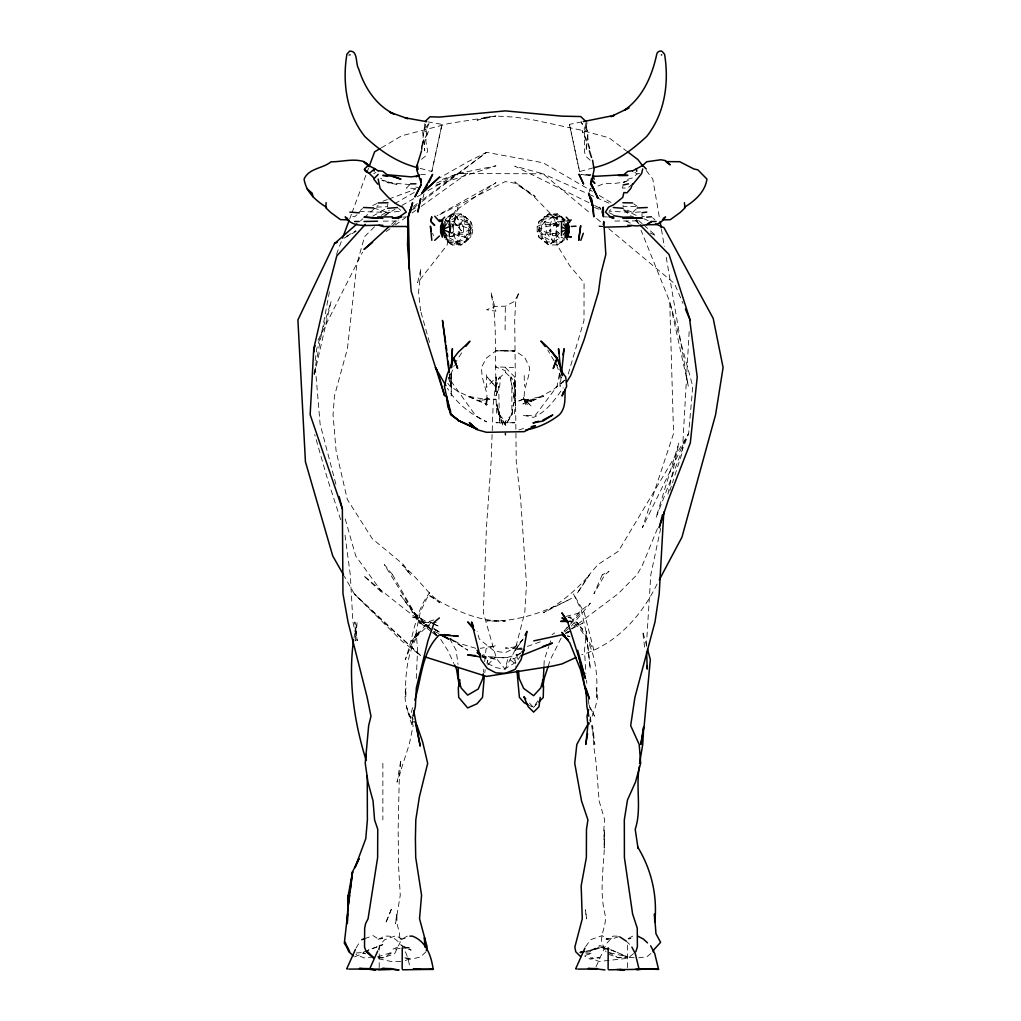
<?xml version="1.0" encoding="UTF-8"?>
<svg xmlns="http://www.w3.org/2000/svg" width="1021" height="1021" viewBox="0 0 1021 1021"><rect width="100%" height="100%" fill="white"/><g stroke="black" fill="none" stroke-linecap="round" stroke-linejoin="round"><path stroke-width="0.75" stroke-dasharray="5 3.75" d="M379.199 967.627L379.263 944.731M627.558 967.627L627.634 944.731M641.992 214.053L641.992 216.771L645.132 216.478M486.519 374.809L486.455 387.482L496.512 376.979L495.542 386.168L496.563 394.157M507.616 659.655L505.089 669.087L514.916 650.517L524.781 612.549L526.491 584.28L520.646 499.473L516.243 461.786L514.699 319.241L515.771 301.591L519.115 292.172L514.712 301.246L505.357 306.223L495.938 306.313L486.519 309.708L495.849 311.239L490.986 292.172L494.1 311.022L495.223 329.86L495.938 391.77L495.938 376.979M505.089 329.86L505.357 306.223M564.626 380.412L552.476 390.264L533.626 400.206L543.823 396.084L533.626 398.216L522.892 403.971L533.626 399.007L524.207 400.372L533.626 400.679L524.207 399.53L533.626 402.261L524.207 398.726L513.563 402.963L511.891 414.666L505.421 425.17L499.295 414.666L496.691 404.239L499.473 414.666L500.252 424.098L496.691 404.239L503.123 426.14L499.307 414.666L498.669 386.397L495.938 395.816L496.691 413.518M451.167 373.839L451.244 395.829L451.32 373.839L450.835 386.397L448.5 377.566L475.735 415.777L486.519 421.839C470.719 414.398 456.527 403.372 447.415 388.274M416.274 678.506L417.563 650.237L416.16 631.399L420.371 611.847L429.637 592.627C414.743 612.409 413.467 637.181 405.299 659.655L417.053 631.399L412.548 642.566L420.078 630.327L411.565 641.201L431.385 622.44L429.981 622.465L436.261 622.312M543.989 665.59L544.27 659.655L548.749 646.612M495.964 387.163L487.183 376.979L495.964 387.163L499.55 376.979L495.351 386.397L493.13 405.248L491.101 461.786L486.417 527.742L483.316 612.549L496.474 658.583L505.089 669.087M689.162 331.57L682.322 452.367L674.115 477.649M421.915 146.118L425.004 122.558M412.637 717.776L412.063 725.625L406.396 706.774L413.148 725.625L409.23 744.462L397.041 782.163L400.896 759.752L399.185 782.163L398.152 829.269L398.611 866.957L400.258 895.226L395.548 923.495L396.875 913.157L396.978 923.495L399.415 932.926L400.155 942.345L394.578 953.869L382.862 957.685L378.153 957.545M514.788 395.74L515.49 386.397L511.215 376.979C516.128 388.452 515.962 401.572 514.316 413.76M387.801 204.06L387.584 206.689L373.444 207.25M561.116 376.979L560.121 386.397L559.597 373.839M411.348 712.53L413.326 704.069M483.482 672.252L483.826 669.112M484.669 661.531L486.085 648.782L495.938 645.604L480.227 648.348M586.986 122.558L585.914 131.99L581.204 122.137L588.198 131.99L586.284 150.814L586.335 141.409L582.072 130.548L587.496 141.409L589.896 149.194M315.157 360.566L316.816 348.416L331.046 301.591L314.085 375.613M484.771 672.75L485.217 669.878M420.193 168.363L431.832 171.554L442.004 124.383L428.156 121.92M442.004 124.383L431.832 171.554M589.564 192.012L590.176 188.387L593.699 187.596M450.223 373.763L449.38 378.421L454.294 365.276M313.945 373.98L329.451 291.725M559.278 374.337L557.007 386.397L535.004 415.777L523.084 415.292L533.626 417.359C546.873 411.731 555.296 399.096 563.235 387.75M353.879 638.342L357.12 621.968L355.678 640.818L354.9 621.968L357.222 640.818L352.909 621.968L350.305 574.861L344.575 531.877M660.715 528.291L650.798 574.861L646.382 645.527M667.976 494.151L678.876 442.935L656.005 517.813L688.639 433.517L692.774 386.397L669.725 301.591L641.035 230.21M622.912 186.013L622.427 188.106L627.864 187.979L631.425 184.852M422.988 197.934L423.97 193.926M422.196 145.735L423.345 141.409L428.692 130.586L424.557 141.409L424.71 150.814L422.63 131.99L429.662 122.265L425.093 131.99L424.162 124.128M444.033 223.969L444.811 221.225M447.696 241.977L460.969 244.938L468.026 239.016L470.719 229.444L470.847 221.685L465.525 216.899L460.969 213.938L452.252 213.938L447.696 216.899L445.194 219.86L448.002 221.685L456.808 216.899L465.525 216.899L468.345 224.646L468.345 234.23L465.525 241.977L460.969 244.938L452.252 244.938L447.696 241.977L456.413 241.977L468.026 239.016L470.847 237.191L472.583 232.392L472.583 226.483L470.847 221.685L460.969 213.938L456.413 216.899L447.696 216.899L445.347 223.357M565.251 219.77L557.517 213.938L548.788 213.938L541.73 219.86L539.037 229.444L538.922 237.191L548.788 244.938L557.517 244.938L564.192 240.063M448.398 240.484L447.083 245.066L417.615 282.753L420.984 268.612L418.559 292.172L420.588 310.78M451.907 228.308L458.046 206.982L444.926 226.215M568.263 373.928L583.999 320.441L584.063 282.753L569.654 265.677L557.083 245.066L556.062 235.634L556.828 216.797L557.211 226.215L552.974 216.171L534.494 197.168L514.788 181.878L535.221 196.53L514.788 183.18L505.357 181.559L437.282 215.852M486.889 663.293L487.808 660.396L486.94 663.037M548.124 666.394L550.319 659.655L563.043 634.258M669.776 491.05L673.643 479.143M549.247 645.17L550.74 640.818M589.155 724.476L595.485 706.774L597.783 697.356L596.302 687.924L596.417 697.356C598.638 670.452 594.056 639.452 572.117 621.176L569.271 621.215M460.969 244.938L456.413 241.977L453.605 234.23L453.605 224.646L456.413 216.899L452.252 213.938L445.194 219.86M447.313 241.058L452.252 244.938L456.808 241.977L459.616 234.23L459.616 224.646L456.808 216.899L452.252 213.938L448.002 221.685M468.026 239.016L465.206 237.191L463.47 232.392L463.47 226.483L465.206 221.685L468.026 219.86L470.719 229.444L470.847 237.191L465.525 241.977L452.252 244.938L445.194 239.016M564.409 223.357L562.061 216.899L548.788 213.938L544.231 216.899L541.424 224.646L541.424 234.23L544.231 241.977L552.961 241.977L561.754 237.191L564.562 239.016L557.517 244.938L552.961 241.977L550.14 234.23L550.14 224.646L552.961 216.899L557.517 213.938L567.382 221.685M557.517 213.938L544.231 216.899L538.922 221.685L539.037 229.444L541.73 239.016L544.55 237.191L546.286 232.392L546.286 226.483L544.55 221.685L541.73 219.86L538.922 221.685L537.174 226.483L537.174 232.392L538.922 237.191L548.788 244.938L553.344 241.977L562.061 241.977L564.409 235.519M558.602 226.215L550.14 224.646L541.424 224.646L537.174 226.483L544.55 237.191L553.344 241.977L556.164 234.23L556.164 224.646L553.344 216.899L548.788 213.938M336.471 254.484L341.448 241.096M349.744 218.775L351.403 214.321M351.951 212.827L366.322 174.144M366.871 172.664L368.53 168.197M589.564 720.418L590.585 717.814M495.938 395.816L499.652 386.397L500.532 376.979L505.357 372.359L505.357 370.674L495.364 366.82L513.652 367.534M657.435 528.623L642.324 565.43L637.104 574.581L618.33 593.597L571.543 628.77M356.01 948.126L359.813 941.758M378.357 949.556L380.935 943.812L384.675 939.703L396.186 935.644L401.764 939.231L405.554 938.49L400.066 939.103L401.764 939.231L407.328 936.104M585.582 946.684L590.61 939.703L602.109 935.644L607.699 939.231L611.477 938.49L605.989 939.103L607.699 939.231L613.251 936.104L618.33 936.142M596.009 966.81L606.308 943.812L610.048 939.703L618.675 936.653M318.054 340.184L362.595 252.072M657.077 584.05C641.507 615.931 616.493 644.009 581.753 654.806M523.122 638.993L514.929 650.377L522.816 639.657L512.516 649.114L505.357 652.661L494.368 651.168L479.296 639.018L477.062 631.463M461.632 352.832L454.907 363.591M496.691 404.239L499.307 414.666L505.421 425.17L511.853 414.666L513.563 402.963L524.207 399.058L531.66 406.626L524.207 398.956L527.678 405.248L523.365 397.118L526.07 405.248C520.238 392.332 529.657 380.386 529.605 367.56L524.628 357.159L514.788 350.867L495.938 350.816L486.468 358.039L481.376 367.56L482.218 376.979L486.979 394.068L486.532 405.273L487.4 397.756L484.949 405.248L488.753 397.718L486.519 399.173L495.938 399.326L486.519 398.752L477.088 400.73L486.519 399.581L466.967 396.071L487.259 404.507L458.25 391.745L449.636 385.734L447.734 383.309M520.914 655.291L516.843 661.646L504.514 669.151L495.938 667.632L484.337 661.876M529.605 703.15L533.434 707.451L539.343 698.619M456.413 241.977L465.206 237.191L472.583 226.483L468.345 224.646L459.616 224.646L449.75 226.483L456.808 216.899M562.061 216.899L553.344 216.899L544.55 221.685L537.174 232.392L541.424 234.23L550.14 234.23L558.602 232.66M559.125 233.592L552.961 241.977L548.788 244.938L544.55 237.191M459.616 224.646L465.525 216.899M446.815 223.79L459.093 208.08L495.938 182.67L437.09 215.648M567.025 627.443L564.077 631.118L569.412 625.375M570.969 622.542L579.826 611.502L590.355 603.232L571.339 626.064M570.458 624.201L580.987 612.587L563.362 617.08M564.345 380.259L560.325 384.623L563.783 381.586M505.421 425.17L505.357 421.469L511.853 414.666L511.866 386.397L510.245 376.979L505.357 372.359M559.38 223.752L557.185 226.024L559.546 225.169M409.536 184.916L406.422 188.106L416.211 188.451M487.693 664.913L494.828 657.601L507.003 657.46L514.788 663.305L516.498 667.645M533.434 707.451L537.786 703.035M451.384 233.464L453.541 231.308M374.49 226.79L364.561 236.693L356.903 263.903L347.421 348.71L334.492 395.829L333.05 414.666L336.075 450.797L347.331 499.473L372.282 538.756L403.244 564.383L410.876 575.308L402.491 565.124L411.986 573.674L430.02 593.66L439.809 602.786L428.169 594.733C451.55 608.758 477.394 621.929 505.357 621.062L486.519 620.819C516.371 622.529 545.137 611.911 571.313 598.51L543.402 612.74C561.04 602.849 576.699 589.908 589.717 574.427L576.929 593.699L589.742 574.185L597.859 564.613L618.432 551.225L688.639 433.517L642.413 527.742L673.566 433.517L669.725 301.591L688.384 386.397L665.743 254.484M385.53 215.776L391.056 210.275M565.124 220.753L557.364 221.685L549.145 230.912L552.476 231.167L552.476 235.621L557.185 235.787M636.338 208.871L632.573 212.496L609.014 211.168L612.23 208.424M426.012 951.763L420.55 956.996L411.131 959.153L404.852 958.094M392.166 226.1L398.598 219.974M360.375 210.428L362.506 208.463M391.566 224.288L397.309 219.043M515.49 386.397L514.775 387.048L514.788 398.267M564.83 631.871L570.254 627.034M360.451 220.855L362.812 218.788M363.987 217.754L378.14 205.349M639.567 173.442L637.13 173.915L632.573 177.884L627.979 179.211L623.155 182.67L628.974 180.181L623.155 182.236L613.723 183.589L603.807 183.601L594.886 187.328M356.993 214.793L354.67 216.746L349.884 216.35M633.543 953.627L627.851 958.298L599.136 961.463L590.164 957.864L599.582 957.724L590.164 959.178L584.791 956.154M421.558 159.289L425.77 155.868L427.659 150.814L425.872 141.409L426.599 131.99L425.272 124.128M650.951 953.474L646.701 956.881L638.852 957.736M520.774 652.853L512.836 659.017L518.706 656.656M565.545 633.377L567.97 631.501M413.199 208.233L416.989 205.336M422.043 201.482L486.519 152.333L543.057 162.773L592.397 191.386M413.556 206.408L417.398 203.562M422.515 199.771L486.519 152.333L467.669 161.867L440.14 177.616M386.168 231.537L390.048 228.755M395.229 225.054L405.579 217.626M412.037 212.993L415.93 210.211M421.099 206.497L467.669 173.111L458.25 173.493L439.03 180.564M552.08 634.679L554.684 632.943M561.754 221.685L564.562 219.86L565.34 222.591M373.712 173.749L375.932 172.332M346.527 236.323L355.87 230.669M381.241 215.329L389.256 210.492M566.923 633.186L569.437 631.693M381.382 147.815L401.712 135.78L448.819 123.528L495.938 116.024L514.788 117.121L533.626 119.968L580.745 130.088L609.014 137.784L626.6 151.057M372.691 216.21L386.449 208.335M394.706 203.613L415.356 191.795M344.128 238.135L356.508 231.116M383.998 215.546L394.999 209.318M401.878 205.425L422.503 193.735M428.003 190.621L458.25 173.493L495.938 165.836L434.372 185.592M411.144 210.326L415.853 207.684M628.26 938.631L632.701 936.104L635.241 936.129M571.811 628.885L583.068 622.938L571.313 626.396M372.767 205.451L376.813 203.549M436.707 183.065L458.25 173.493L543.057 173.812L587.688 193.696M565.66 633.16L570.688 630.952M354.593 956.856L364.089 952.899M540.288 641.852L526.9 646.574M363.935 951.738L382.862 944.642L368.007 950.27M382.862 201.214L387.304 199.593M388.771 199.044L415.381 189.255M433.708 619.926L429.445 621.432C408.183 640.014 404.673 670.797 405.771 697.356L406.026 687.924C403.091 699.564 407.098 712.364 413.658 722.089M364.561 938.682L373.188 935.644L378.765 939.231L382.556 938.49L377.068 939.103L378.765 939.231L384.33 936.104L389.409 936.142C402.542 941.056 408.17 954.954 409.842 967.908M405.235 960.493L411.131 958.438L404.852 957.851M518.821 429.981L524.207 428.335M585.059 955.414L592.269 953.269L585.135 953.193M520.608 653.58L505.357 658.022L481.797 656.095M581.842 121.882L569.45 124.383L579.392 170.711L579.622 171.554L592.729 167.967M449.457 236.821L459.616 234.23L468.345 234.23L472.583 232.392L460.969 213.938M541.73 219.86L553.344 216.899M550.14 224.646L558.844 222.425M377.476 956.868L392.715 952.134L382.862 957.94L378.153 957.851M585.837 951.24L599.582 948.318L604.304 948.598M521.514 647.914L514.788 649.254L522.637 649.433M628.4 938.988L630.927 938.49L625.439 939.103M559.061 224.646L546.286 226.483L539.037 229.444L546.286 232.392L559.061 234.23M448.832 236.54L458.25 235.621L458.25 231.167L461.556 230.912L453.566 221.48L449.916 221.557M400.143 948.496L392.281 949.402L401.712 945.433L411.131 950.117L404.405 947.807M598.88 225.909L602.224 226.292M373.444 956.945L364.012 957.94L355.857 954.393M348.467 55.057L350.509 54.892L349.514 54.955M359.315 211.411L387.584 212.47L401.712 211.194L398.56 208.45M403.308 217.128L406.46 216.848M640.422 211.87L632.573 212.496L624.495 208.884M635.713 206.459L623.155 206.663L622.976 204.047M585.646 952.044L589.832 951.725L599.582 946.939L603.628 947.769M356.214 952.989L363.897 952.44M599.493 226.585L602.658 226.368M404.852 948.152L411.131 947.833L401.712 946.875M637.283 220.868L613.723 221.047M397.003 221.059L379.723 221.161M420.754 174.438L425.361 174.336M400.755 961.527L391.528 961.552L376.583 958.362M586.131 174.374L590.84 174.374M544.231 216.899L552.961 216.899L564.562 219.86M446.636 239.386L456.808 241.977L465.525 241.977M568.174 617.463L571.313 617.463L567.28 615.676M568.518 621.508L571.632 621.559L568.85 620.513M557.364 221.685L562.609 221.799M634.143 957.736L627.851 957.404L617.577 952.606L627.851 956.894L618.432 957.724L606.908 953.793L605.606 950.934M661.94 54.955L660.944 54.892L662.042 54.968M604.304 216.784L607.444 217.026M409.995 184.584L387.584 182.631L381.854 180.104L397.003 184.456L387.584 182.631L382.913 179.02L380.539 178.433M445.692 220.6L450.414 221.136M481.797 657.09L495.938 659.247L482.895 654.652M453.605 224.646L463.47 226.483L470.719 229.444L463.47 232.392L453.605 234.23L465.206 237.191M449.75 232.392L459.616 234.23M603.628 947.896L599.582 946.939L590.164 950.321L589.832 951.725L599.595 945.574L604.687 946.901M475.748 648.297L458.25 643.064L450.172 638.304M544.55 221.685L556.164 224.646M524.207 649.471L514.788 647.008L505.357 648.054L515.477 648.629L517.647 659.655M415.853 187.06L419.376 188.004M609.639 952.695L627.851 956.971L618.432 957.826L608.184 952.287M429.981 625.95L418.967 622.682L431.321 629.268C408.094 612.038 385.479 594.133 363.387 575.55L383.041 593.546L355.729 556.011L344.524 516.498M373.444 207.939L387.584 212.47M594.477 207.454L599.595 209.433M365.595 953.793L362.978 952.746L368.211 955.069M610.379 949.734L617.233 952.58L610.264 949.415M432.674 623.665L439.4 626.652L435.367 624.661M589.13 194.347L594.886 196.913M596.328 197.551L610.737 203.97M623.691 209.739L636.657 215.52M643.855 218.724L648.169 220.651M434.18 631.399L439.4 633.811M588.951 202.732L514.788 166.155L543.057 173.812L590.508 213.44M594.656 205.54L601.79 209.063M608.924 212.572L613.2 214.691M626.039 221.021L630.314 223.127M650.288 232.967L655.993 235.787L643.281 224.646M434.014 623.984L429.981 621.993L420.55 621.993L428.794 622.657L420.55 618.56L411.131 616.888L422.707 619.862L411.999 611.949L438.724 637.091M529.478 705.422L532.107 706.774M552.961 216.899L560.491 221.008M465.206 221.685L456.413 216.899L463.47 226.483M449.266 237.867L456.808 241.977M568.429 617.003L573.649 619.977L582.646 629.319L576.635 621.968L581.957 629.472L593.852 650.237L584.242 612.549L573.355 593.699L581.345 610.226L585.965 631.399L590.304 669.087L586.386 631.399L584.484 650.237L585.888 673.834M434.014 628.796L440.74 632.765M435.15 629.485L441.608 633.314M599.212 195.458L611.49 202.796M623.767 210.122L631.195 215.967M433.899 628.859L440.447 632.931M434.014 628.962L440.74 633.199M450.172 639.133L467.669 650.147L450.644 638.674M634.858 172.396L637.13 173.915M481.963 656.044L486.838 659.477L482.486 655.38M633.747 203.779L637.283 206.331M420.55 655.469L383.117 621.598L354.402 593.992L420.55 655.469L401.598 640.894L354.402 593.992L344.358 576.355M430.99 631.463L419.988 622.555L400.577 595.115L412.51 610.673L432.266 630.48M432.215 632.446L438.328 637.385M596.596 218.52L601.458 222.578M608.771 228.678L674.485 283.557L682.972 303.416M652.61 217.767L654.959 219.732M638.661 220.587L642.132 223.625M590.189 160.22L585.224 155.69L584.471 150.814L584.382 131.99L586.067 122.558L589.245 149.257M625.988 940.954L631.195 945.778M433.363 631.578L438.851 637.078M557.185 231.295L559.342 233.464M505.357 367.56L514.788 377.106L514.775 387.048L514.29 376.979M635.649 220.498L638.98 223.893M451.499 223.65L453.541 225.807M499.295 414.666L505.357 421.469M453.566 221.48L461.556 230.912M646.293 170.571L652.802 179.096L659.808 219.936M556.164 234.23L562.061 241.977M546.286 232.392L553.344 241.977M601.024 209.292L599.506 207.123L600.603 209.599M554.109 360.783L547.715 350.075M554.99 362.047L557.645 365.837M440.778 639.363L448.028 650.888L453.873 663.484M411.782 716.742L413.288 719.282M449.61 638.623L456.119 650.237L458.033 664.377M432.445 233.273L433.67 235.621M590.049 707.259L594.618 716.193L589.755 707.54L588.287 701.491M604.942 949.504L601.675 942.345C600.756 932.505 607.291 923.941 604.955 914.076C597.987 886.075 606.219 857.653 604.266 829.269L604.228 848.119L603.845 829.269L604.7 819.85L599.148 801L596.162 763.312L593.495 744.462L592.601 725.625L594.809 744.462L590.087 716.64M636.351 218.558L638.112 222.935M556.547 364.931L561.41 378.115M340.657 519.727L327.435 478.747L314.698 434.499M421.022 312.298L430.454 345.711M569.45 124.383L579.622 171.554M646.727 646.267L642.72 631.399L644.978 650.237M335.896 484.222L320.109 424.098L315.208 365.99M515.784 663.637L514.814 659.553L515.643 663.637M513.525 395.829L515.592 405.248L510.245 376.979M661.429 229.355L664.39 246.635M449.24 373.839L450.835 386.397L449.534 373.839M495.351 386.397L495.938 391.171M586.501 680.177L586.82 683.355M588.377 699.206L589.155 707.132M524.207 375.511L524.424 386.397M382.862 763.312L382.862 819.85M602.25 574.861L593.954 593.699L604.789 574.861L609.014 571.403L602.25 574.861M391.324 909.366L385.517 923.495L391.324 909.366M486.519 117.224L477.088 120.172L495.938 116.024L486.519 117.224M505.357 350.624L495.938 350.816L514.788 351.147L505.357 350.624M514.788 422.758L495.938 422.72L514.788 422.758M590.202 175.676L580.821 174.374L590.202 175.714M569.973 636.517L567.28 635.955L569.973 636.517M392.536 574.734L384.381 564.587L419.988 622.555L392.536 574.734M586.616 918.785L585.365 909.8L586.616 918.785"/><path stroke-width="1.5" d="M402.185 969.146L402.248 947.782M608.108 969.146L608.184 947.782M561.499 235.621L561.563 221.493M565.034 389.537C564.907 398.228 565.915 407.8 559.482 414.666C549.936 422.324 537.876 428.054 525.777 429.905M567.357 223.242L567.382 237.191L569.118 232.392L569.118 226.483L567.816 222.884M348.25 895.226L347.293 923.495L348.25 895.226L352.59 871.666L358.869 858.955M451.614 367.56L451.805 362.851M451.933 359.698L452.38 348.71L451.346 367.56M543.912 667.083L543.351 678.939L540.722 687.924L533.626 695.697L523.684 688.435L519.153 678.506L518.528 670.657M326.12 202.592L325.839 207.837L330.664 212.445L340.465 219.617L348.314 219.872M459.807 686.354L459.973 683.215M643.689 727.194L642.732 744.462L639.593 763.312M663.803 512.044L659.209 593.699L654.997 621.968L634.909 697.356L630.672 725.625L639.197 744.462L640.652 763.312L635.458 782.163L627.494 799.953L624.316 819.85L624.405 857.538L632.599 913.948L637.27 928.204L637.385 946.786L635.828 951.763M639.376 766.452C635.534 787.242 641.877 809.27 635.215 829.269L637.997 848.119L637.666 846.983C651.449 869.611 657.511 895.532 654.806 921.925M421.686 149.257L421.915 146.118M561.614 372.269L564.09 348.71L562.967 354.746M347.599 914.076L344.332 943.238L349.616 951.763L347.153 946.378M449.214 235.621L450.274 226.203L449.47 221.493M483.303 673.809L482.793 678.506L478.224 689.022L467.669 695.122L461.109 687.924L458.455 678.506L458.123 667.517M349.603 895.226L348.416 904.657L352.59 871.666L349.999 892.086M540.198 697.356L538.973 706.774L533.626 712.096L528.24 706.774L523.862 696.718L525.777 698.862M410.416 212.074L412.599 202.643L408.298 216.784L407.532 245.053L411.169 291.266L444.62 395.829L438.175 373.048M484.337 675.634L482.525 697.356L477.088 703.737L467.682 707.936L458.697 697.356L458.301 687.924L459.961 679.858M643.536 727.194L640.831 744.462L644.187 725.625L650.339 659.655L647.531 649.241M374.12 171.158L374.541 168.567L368.122 165.376L364.025 162.058C375.626 166.729 356.661 167.929 368.734 172.983L364.42 169.295M603.283 224.633L603.794 221.493L605.823 254.471L600.999 273.322L598.434 292.172L584.254 339.291L570.701 375.486L566.553 382.301M587.586 733.703L585.773 744.462L587.866 725.625L587.011 716.193L588.645 709.467M430.926 221.493L431.755 216.784L430.76 221.493L434.691 225.373L431.87 222.463M353.585 639.822C348.008 680.088 354.057 721.732 366.156 760.403M590.687 182.619L591.389 179.083L594.886 183.384L592.04 180.794M642.694 168.95L641.596 173.608L632.982 184.214M426.306 950.589L427.161 947.054L419.542 918.785L421.571 895.226L415.713 857.538L415.407 838.7L415.802 819.85L419.414 796.737L427.671 763.312L422.63 741.935L417.04 725.625L414.781 721.821M412.969 716.193L415.33 706.774L416.351 687.924L427.927 640.818L434.448 621.968L439.4 617.922M662.514 514.699L659.196 527.742L668.461 499.473L690.311 442.935L697.228 376.979L689.788 320.441M444.033 223.969L442.501 229.444L442.374 237.191L440.638 232.392L440.638 226.483L442.374 221.685L442.501 229.444L444.811 237.651M564.958 237.651L567.268 229.444L569.118 226.483M421.571 150.814L417.181 164.955L417.729 169.665L417.347 164.955L416.657 169.665L421.022 182.389M563.35 391.885L562.048 396.008L566.668 386.397L565.723 376.979L560.299 369.64L562.443 375.639C560.95 360.668 551.634 350.241 540.9 341.052L545.214 346.527M548.124 666.394L544.206 678.506L542.789 686.776L542.623 684.019M556.407 359.622L553.229 368.543L557.326 358.129L550.319 350.305L556.943 358.129M580.796 240.369L583.336 233.273M342.558 238.123L349.182 220.268M369.091 166.704L374.618 151.835L380.029 148.619M414.82 700.036C421.635 678.212 421.788 651.5 439.4 634.858L458.25 636.172L453.528 635.636M632.612 183.806L630.787 188.515L626.983 192.816L623.882 192.561L622.784 197.385L613.723 204.749L608.529 207.148L605.479 212.074L609.754 216.235L613.723 218.29L611.375 217.537M588.53 723.021L576.827 744.462L574.734 763.312L581.549 801L587.93 819.85L586.475 829.269L586.373 857.538L581.179 885.807L582.276 918.785L574.849 947.054L575.742 951.763L580.745 956.703M421.035 185.005L414.909 196.887L421.022 184.865L420.792 178.739L421.15 181.266M653.083 951.763L654.053 949.517L660.6 942.345L655.967 933.743L654.474 914.076L654.755 921.925M347 968.24L355.372 949.556M369.998 968.24L377.719 950.998M575.921 968.24L584.931 948.126M358.984 858.827L354.925 867.786L365.773 838.7L367.381 819.85L367.254 775.883M428.935 182.453L432.61 174.374L422.005 193.224L439.4 177.182L422.005 193.224L427.531 184.98M315.183 345.864L313.753 348.71L310.154 414.666L342.367 508.892L342.967 593.699L348.033 621.968L367.164 697.356L370.98 716.193L368.658 725.625L365.237 763.312L367.968 782.163L373.061 801L374.579 819.85L377.744 829.269L377.63 857.538L368.058 918.785L365.646 923.495L364.663 928.204L364.523 947.054L366.22 951.763L373.444 957.762L367.381 951.763L373.444 957.94M525.049 635.19L526.989 631.399L523.696 650.237L521.067 659.655L515.107 669.38L505.357 673.324L495.938 672.877L487.311 668.41L480.968 659.655L471.536 621.968L473.412 626.013M659.272 579.915L681.964 537.161L715.593 414.666L723.098 367.56L713.207 318.399L664.007 227.709L655.367 223.854M440.638 232.392L446.164 224.275M522.548 652.751L524.169 650.198L521.91 651.972M563.592 234.6L567.268 229.444L565.723 223.969M466.01 346.208L469.941 341.218L458.25 352.207L453.656 358.129L457.599 368.402L453.975 358.129L447.147 374.707L444.416 386.397L450.58 414.666L458.25 420.052L451.473 414.666L447.887 406.907L446.305 395.829L450.682 411.769M365.288 224.403L336.739 256.016L322.432 311.022L313.753 348.71L314.009 351.849M440.638 221.493L444.697 217.154M378.153 174.387L374.337 178.343L369.27 173.417L373.392 169.869M538.884 701.938L543.236 697.534L543.529 686.661L542.521 679.871M566.617 224.939L570.05 221.493L566.298 217.154M424.978 121.601L429.981 116.777L439.4 117.07L505.357 110.881L561.895 116.152L580.745 116.547L585.952 121.563M434.704 240.356L439.4 236.004M632.573 170.877L642.707 165.428L646.714 161.752L660.842 159.761L665.182 160.527L670.261 164.828L666.739 162.416M389.282 226.381L364.012 249.43L372.588 242.334M356.916 223.956L334.505 243.585L297.902 319.892L305.432 461.786L332.769 556.011L343.592 575.002M684.351 207.327C694.867 200.856 705.026 192.088 706.953 179.083L697.866 169.843L693.821 168.95L679.692 161.701L665.552 161.612M656.133 221.493L651.615 221.493L646.714 224.735L637.283 225.922L627.864 225.296M651.615 221.493L646.714 224.709L656.133 224.658L661.34 221.863L665.552 216.963L663.203 218.443M543.044 419.95L552.757 414.998L543.044 421.009L532.988 422.936L538.731 421.226M626.664 109.094L624.278 110.268C643.039 97.352 652.253 75.388 656.835 53.819C657.409 51.714 659.86 50.603 661.902 51.203L664.556 54.19C669.265 82.484 664.901 113.573 646.727 136.418C631.591 150.508 614.808 163.143 594.184 167.572M629.051 107.932L610.775 116.649L614.361 115.347L583.387 121.576M576.086 657.422L561.895 663.969L552.476 666.1L486.519 676.425L425.055 656.899M419.529 174.999L415.853 176.684L419.376 175.714L411.131 176.875L387.074 174.731L382.862 171.247L378.153 170.686M448.87 224.084L449.75 226.483L442.501 229.444L440.638 226.483M561.461 231.805L567.268 229.444L569.118 232.392M521.642 655.482L552.476 643.077L542.636 646.548M361.676 939.703L364.561 938.682M400.577 217.205L397.003 218.405L406.281 212.074L402.555 207.072C393.2 203.69 386.665 195.649 380.118 188.515L378.153 179.083M631.795 225.45L627.864 226.534L604.304 227.173M531.214 426.676L535.412 425.668L524.207 431.666L486.519 432.317L477.088 429.675L469.277 422.566L477.088 429.356L458.25 420.435L451.473 414.666M567.791 220.791L571.326 220.013M533.753 640.869L561.895 634.832L568.135 639.695M623.155 184.967L628.477 183.831M584.395 951.534L580.056 952.453L582.851 952.248M401.776 216.797L392.294 218.098L400.168 217.409M346.885 968.98L347.804 968.865M369.883 968.98L370.789 968.865M575.806 968.98L576.725 968.865M595.256 968.98L596.175 968.865M641.992 212.7L646.74 212.087M632.573 170.737L627.864 171.337L623.754 174.757L594.886 176.327M391.285 969.478L378.089 969.924M409.868 936.129L412.407 936.142C426.14 941.234 431.334 956.001 433.185 969.337L402.67 969.797M636.785 969.759L645.374 968.929L658.558 969.337L654.742 953.627L650.632 945.778M387.584 208.284L397.514 207.544M646.714 217.141L651.436 216.784M637.283 207.965L647.225 207.505M387.903 202.758L378.153 202.911M392.549 216.886L377.655 216.937M382.862 225.322C370.368 224.301 353.406 229.304 345.175 216.937L347.536 218.43M571.326 226.458L576.035 226.177M633.148 216.95L623.155 217.205L613.723 215.725M632.573 202.924L622.899 202.732M662.412 219.885L670.261 219.694L680.152 212.521L684.989 207.927L684.402 202.707M364.025 221.493L377.553 221.212M564.996 621.279L560.72 621.355L568.518 621.508M349.067 969.12L368.862 968.942M372.052 969.12L391.86 968.942M577.988 969.12L597.783 968.942M410.57 183.857L415.943 183.818M608.605 969.797L639.108 969.337L635.292 953.627L631.871 947.08M354.593 221.493L359.188 221.493M382.862 218.328L364.025 217.128L378.153 218.2M639.044 968.903L645.374 968.929M413.671 968.903L420.001 968.929M640.167 969.057L658.558 969.337L655.201 969.21M413.263 969.044L433.185 969.337L429.828 969.21M597.642 968.635L588.351 968.431L593.112 969.159M391.707 968.635L382.416 968.431L399.045 969.95L392.996 969.197M368.709 968.635L359.43 968.431L376.047 969.95L369.998 969.197M363.565 207.493L373.444 207.939M635.764 969.21L639.108 969.337M604.304 948.598L609.014 948.866M617.003 969.452L624.418 969.95L619.887 969.376M613.302 207.518L623.155 208.284M610.584 217.269L613.723 217.511L609.014 216.784M349.833 212.1L359.315 212.853M475.518 655.584L467.669 654.946L480.227 656.86M387.584 175.931L382.862 175.408L392.294 176.161L400.972 179.16L392.294 176.314M444.109 634.577L450.389 635.279M598.919 969.197L604.981 969.95M426.625 121.652L405.095 117.823L407.647 118.627L389.55 112.157L393.915 114.007C376.047 105.291 364.395 87.436 358.69 68.866C355.321 64.272 358.345 50.22 349.552 51.203L346.91 54.19C342.188 82.484 346.566 113.573 364.739 136.418C379.723 150.598 397.041 162.518 417.27 167.572M439.4 219.898L442.935 220.727M592.525 175.752L594.886 176.378M379.072 225.271L382.862 226.522L406.422 226.471L408.438 228.691M479.985 653.631L477.088 652.61L480.751 655.188M564.677 618.943L561.895 617.909L567.638 622.261M561.461 227.07L567.268 229.444L563.592 224.275M528.163 704.732L524.207 702.703L519.408 697.356L516.945 670.657M637.78 936.142L643.358 939.026L647.518 942.881M619.734 936.857L625.988 940.954M440.74 634.768L448.819 639.095L440.74 634.564M374.541 168.567L378.153 170.903M326.541 207.25C315.974 200.958 305.981 191.935 304.079 179.083C308.98 168.031 322.572 168.72 331.046 161.816C342.214 161.867 352.985 158.255 364.025 161.612L368.045 165.683M627.864 152.001L637.921 159.595L642.566 165.683M307.104 188.923L312.196 193.224L313.077 196.938M353.432 955.835L348.799 951.763L345.315 942.345M642.707 165.428L646.28 169.014M640.103 225.028L669.036 254.484L690.26 320.441L685.41 309.095M471.881 626.154L467.746 621.917L474.599 630.353M565.175 635.879L561.895 632.42L569.833 642.975L580.553 669.763L586.45 693.935M434.767 216.235L439.4 221.493M373.737 179.083L377.796 184.163M437.269 369.985L435.367 367.56L445.909 385.683M447.083 235.902L442.501 229.444L449.75 232.392L449.75 226.483M567.855 621.968L561.895 612.868L567.663 621.968L585.441 678.506L577.656 650.237L585.161 687.924L589.423 698.772L586.335 689.29M477.049 650.262L480.291 655.418M590.444 183.806L593.992 189.676L591.07 183.806L594.12 169.665L592.601 160.246M454.524 664.888L456.476 669.087L459.156 684.963M445.347 235.621L447.453 240.343M565.57 235.621L567.293 239.667M591.529 157.515L589.398 150.814M592.856 175.574L594.196 179.186M413.773 710.807L420.218 746.134L416.019 725.625M339.125 496.563L342.367 508.892M588.836 716.193L586.922 706.774L585.888 687.924M660.077 221.506L661.161 227.785M431.219 230.912L430.415 226.203L431.819 240.343M636.338 168.72L636.734 171.324M445.641 342.431L442.476 320.441L449.049 372.269M446.1 345.57L446.777 350.28M447.224 353.419L447.683 356.559M592.308 205.783L591.223 197.934L593.201 207.352L593.826 216.784L592.742 208.922M365.709 754.404L366.08 757.378M646.88 665.947L647.25 669.087L646.612 651.806M448.232 361.268L448.717 365.99M449.049 369.13L449.368 372.269M560.669 370.381L558.564 348.71L558.768 353.419M505.357 433.478L505.459 434.844M559.023 359.698L559.214 364.42M425.157 942.345L424.864 947.054L424.379 937.635L425.157 942.345M603.232 207.352L603.475 216.784L602.096 212.074L603.232 207.352M580.655 225.871L578.652 240.343L580.655 225.871M418.738 207.352L417.87 212.074L420.678 198.623L418.738 207.352M411.131 207.352L408.298 216.784L408.949 268.612L408.298 216.784L411.144 207.429M337.172 241.964L334.505 243.585L337.249 242.028M641.992 218.111L623.155 218.29L641.992 218.111M623.155 175.37L618.445 175.421L627.864 175.395L623.155 175.37M571.326 236.808L566.617 236.464L571.326 236.808M477.088 428.986L458.25 420.435L477.088 428.986M597.91 197.934L591.07 183.806L597.91 197.934M583.514 183.806L579.073 174.374L583.514 183.806M591.721 202.643L588.568 193.224L593.201 207.352L591.721 202.643"/></g></svg>
